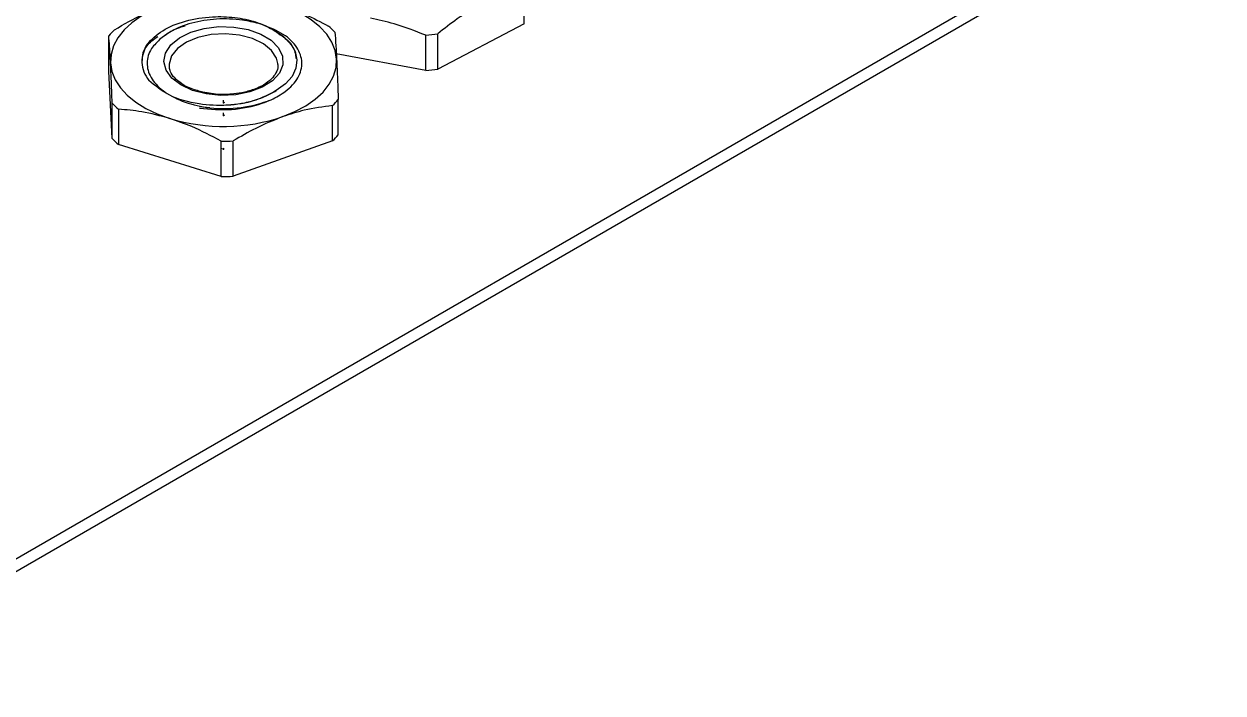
# Model space of a CAD drawing. Header units: millimetres. Extents: x 24 to 293, y 35 to 211.
# Drawn here: x 231.5 to 289.8, y 37.3 to 69.8 of the extents above; entities that cross this region are included whole.
import ezdxf

# ---------------------------------------------------------------- set-up
doc = ezdxf.new("R2010")
doc.units = ezdxf.units.MM
doc.header["$PDSIZE"] = -1

msp = doc.modelspace()

# ---------------------------------------------------------------- linework, layer by layer
at = {"color": 7, "linetype": 'Continuous', "lineweight": 25}
for p, q in [((220.841, 37.928), (289.784, 77.727)), ((220.841, 37.315), (289.784, 77.115)), ((255.797, 69.832), (255.797, 71.549)), ((255.797, 69.832), (251.586, 67.64)), ((235.59, 67.535), (235.59, 69.252)), ((251.009, 67.569), (251.009, 69.286)), ((251.586, 67.64), (251.586, 69.357)), ((251.009, 67.569), (246.653, 68.384)), ((238.52, 67.829), (238.529, 67.701)), ((243.82, 67.829), (243.815, 67.918)), ((235.755, 64.263), (235.59, 67.535)), ((235.755, 64.263), (235.755, 65.981)), ((246.75, 64.449), (246.75, 66.166)), ((236.065, 65.691), (236.065, 63.973)), ((240.505, 65.756), (239.998, 65.812)), ((246.47, 64.149), (246.47, 65.866)), ((241.055, 62.42), (236.065, 63.973)), ((241.055, 62.42), (241.055, 64.137)), ((246.47, 64.149), (241.645, 62.43)), ((241.645, 62.43), (241.645, 64.147))]:
    msp.add_line(p, q, dxfattribs=at)
at = {"color": 7, "linetype": 'Continuous'}
for p, q in [((241.17, 65.992), (241.17, 66.124)), ((241.17, 65.992), (241.227, 66.025)), ((241.17, 65.379), (241.17, 65.511)), ((241.17, 65.379), (241.227, 65.412)), ((241.17, 63.746), (241.016, 63.773)), ((241.17, 63.746), (241.194, 63.791))]:
    msp.add_line(p, q, dxfattribs=at)
at = {"color": 7, "linetype": 'Continuous', "lineweight": 25, "flags": 128}
for points in [[(238.282, 70.735), (237.696, 70.494), (237.169, 70.212), (236.711, 69.892), (236.329, 69.54), (236.029, 69.162), (235.818, 68.765), (235.698, 68.355), (235.672, 67.94)], [(246.668, 68.126), (246.6, 68.539), (246.439, 68.944), (246.188, 69.333), (245.851, 69.7), (245.434, 70.038), (244.944, 70.343), (244.389, 70.607), (243.78, 70.828)], [(240.32, 66.432), (239.657, 66.605), (239.089, 66.867), (238.652, 67.202), (238.374, 67.59), (238.27, 68.005), (238.349, 68.422), (238.606, 68.815), (239.023, 69.158), (239.575, 69.431), (240.228, 69.616), (240.94, 69.702), (241.666, 69.682), (242.361, 69.559), (242.981, 69.341), (243.487, 69.039), (243.848, 68.675), (244.041, 68.27), (244.053, 67.851), (243.884, 67.443), (243.544, 67.072), (243.056, 66.761), (242.448, 66.53), (241.761, 66.394), (241.036, 66.361), (240.32, 66.432)], [(243.582, 69.556), (244.059, 69.249), (244.42, 68.893), (244.651, 68.502), (244.743, 68.093), (244.693, 67.682), (244.501, 67.284), (244.177, 66.916), (243.732, 66.593)], [(243.815, 67.918), (243.753, 68.172), (243.511, 68.546), (243.109, 68.871), (242.576, 69.126), (241.947, 69.291), (241.265, 69.358), (240.576, 69.32), (239.928, 69.18), (239.364, 68.948), (238.924, 68.641), (238.636, 68.277), (238.522, 67.883), (238.52, 67.829)], [(235.672, 67.94), (235.74, 67.527), (235.901, 67.122), (236.152, 66.733), (236.489, 66.366), (236.906, 66.027), (237.396, 65.723), (237.95, 65.459), (238.56, 65.238)], [(244.058, 65.331), (244.644, 65.571), (245.171, 65.854), (245.629, 66.174), (246.011, 66.526), (246.311, 66.904), (246.522, 67.301), (246.642, 67.711), (246.668, 68.126)], [(240.367, 66.473), (240.361, 66.475), (240.348, 66.47), (240.334, 66.455), (240.32, 66.432)]]:
    msp.add_lwpolyline(points, dxfattribs=at)
at = {"color": 7, "linetype": 'Continuous', "lineweight": 25}
for centre, radius, start, end in [((238.359, 66.947), 3.603, 133.69438, 140.22456), ((243.711, 66.676), 3.985, 43.84803, 49.95336), ((238.656, 68.018), 1.463, 145.37377, 182.03585), ((250.046, 79.492), 10.251, 275.39155, 278.643), ((238.743, 68.076), 1.553, 184.06021, 219.28535), ((250.046, 77.775), 10.251, 275.39155, 278.643), ((238.629, 68.741), 3.985, 223.84803, 229.95336), ((241.181, 72.111), 6.391, 263.94682, 291.18703), ((243.981, 68.471), 3.603, 313.69438, 320.22456), ((241.164, 73.88), 9.025, 253.23039, 288.69949), ((238.629, 67.024), 3.985, 223.84803, 229.95336), ((243.981, 66.753), 3.603, 313.69438, 320.22456), ((241.17, 74.841), 10.704, 269.38546, 272.54441), ((241.17, 73.124), 10.704, 269.38546, 272.54441)]:
    msp.add_arc(centre, radius, start, end, dxfattribs=at)
for points, knots in [([(235.87, 69.552), (236.327, 69.819), (237.121, 70.283), (237.936, 70.6), (238.282, 70.735)], [0, 0, 0, 0, 0.57555, 1, 1, 1, 1]), ([(243.78, 70.828), (244.237, 70.667), (245.08, 70.369), (245.9, 69.929), (246.275, 69.727)], [0, 0, 0, 0, 0.5421996, 1, 1, 1, 1]), ([(253.692, 70.777), (253.306, 70.558), (252.594, 70.152), (251.903, 69.607), (251.586, 69.357)], [0, 0, 0, 0, 0.5422, 1, 1, 1, 1]), ([(237.452, 68.849), (237.68, 69.081), (238.135, 69.544), (239.289, 70.012), (240.537, 70.215), (241.722, 70.173), (242.761, 69.964), (243.308, 69.692), (243.582, 69.556)], [0, 0, 0, 0, 0.186707, 0.373274, 0.559788, 0.706651, 0.853388, 1, 1, 1, 1]), ([(243.077, 69.792), (243.015, 69.811), (242.704, 69.906), (241.971, 70.061), (240.827, 70.111), (239.6, 69.911), (238.688, 69.549), (238.278, 69.248), (238.123, 69.134)], [0, 0, 0, 0, 0.037838, 0.190013, 0.417403, 0.642879, 0.865367, 1, 1, 1, 1]), ([(251.009, 69.286), (250.498, 69.486), (249.61, 69.833), (248.699, 70.031), (248.313, 70.115)], [0, 0, 0, 0, 0.5755498, 1, 1, 1, 1]), ([(238.123, 69.134), (238.212, 69.204), (238.467, 69.405), (238.864, 69.624), (239.215, 69.72), (239.305, 69.745)], [0, 0, 0, 0, 0.2838107, 0.8147076, 1, 1, 1, 1]), ([(243.49, 66.152), (243.731, 66.279), (244.293, 66.577), (244.852, 67.207), (245.055, 67.963), (244.797, 68.705), (244.139, 69.366), (243.432, 69.649), (243.077, 69.792)], [0, 0, 0, 0, 0.13115, 0.306737, 0.482589, 0.656082, 0.82736, 1, 1, 1, 1]), ([(243.077, 69.792), (243.212, 69.74), (243.363, 69.683), (243.482, 69.605), (243.494, 69.597)], [0, 0, 0, 0, 0.900855, 1, 1, 1, 1]), ([(243.582, 69.556), (243.819, 69.396), (244.293, 69.075), (244.657, 68.57), (244.683, 68.252), (244.691, 68.147)], [0, 0, 0, 0, 0.401136, 0.802272, 1, 1, 1, 1]), ([(246.585, 69.437), (246.601, 69.231), (246.628, 68.874), (246.656, 68.349), (246.668, 68.126)], [0, 0, 0, 0, 0.5755498, 1, 1, 1, 1]), ([(235.672, 67.94), (235.657, 68.221), (235.629, 68.739), (235.602, 69.091), (235.59, 69.252)], [0, 0, 0, 0, 0.5422, 1, 1, 1, 1]), ([(237.213, 67.99), (237.241, 68.262), (237.288, 68.721), (237.776, 69.083), (237.975, 69.23)], [0, 0, 0, 0, 0.593721, 1, 1, 1, 1]), ([(238.124, 69.134), (237.956, 68.971), (237.579, 68.605), (237.39, 67.937), (237.578, 67.221), (238.177, 66.566), (239.127, 66.052), (239.978, 65.827), (240.452, 65.763), (240.504, 65.756)], [0, 0, 0, 0, 0.131363, 0.296028, 0.461385, 0.630365, 0.803642, 0.978193, 1, 1, 1, 1]), ([(235.755, 65.981), (235.739, 66.395), (235.712, 67.114), (235.684, 67.694), (235.672, 67.94)], [0, 0, 0, 0, 0.57555, 1, 1, 1, 1]), ([(239.908, 66.594), (239.802, 66.624), (239.506, 66.708), (239.116, 66.923), (238.772, 67.208), (238.578, 67.485), (238.552, 67.654), (238.541, 67.724)], [0, 0, 0, 0, 0.130891, 0.366553, 0.600435, 0.834077, 1, 1, 1, 1]), ([(243.801, 67.902), (243.809, 67.863), (243.839, 67.713), (243.748, 67.468), (243.517, 67.153), (243.148, 66.871), (242.652, 66.64), (242.104, 66.48), (241.714, 66.442), (241.535, 66.425)], [0, 0, 0, 0, 0.0622, 0.236578, 0.387748, 0.548768, 0.707682, 0.866568, 1, 1, 1, 1]), ([(246.668, 68.126), (246.683, 67.807), (246.711, 67.219), (246.738, 66.497), (246.75, 66.166)], [0, 0, 0, 0, 0.5422, 1, 1, 1, 1]), ([(243.732, 66.593), (243.393, 66.413), (242.716, 66.053), (241.351, 65.835), (239.891, 65.903), (238.454, 66.31), (237.845, 66.832), (237.541, 67.093)], [0, 0, 0, 0, 0.186489, 0.373044, 0.559739, 0.779568, 1, 1, 1, 1]), ([(240.368, 66.484), (240.298, 66.492), (240.132, 66.513), (239.99, 66.564), (239.908, 66.594)], [0, 0, 0, 0, 0.427433, 1, 1, 1, 1]), ([(239.997, 65.736), (240.515, 65.694), (241.549, 65.609), (242.763, 65.857), (243.344, 66.093), (243.49, 66.152)], [0, 0, 0, 0, 0.4281993, 0.8563986, 1, 1, 1, 1]), ([(241.535, 66.425), (241.501, 66.42), (241.257, 66.388), (240.849, 66.401), (240.506, 66.46), (240.368, 66.484)], [0, 0, 0, 0, 0.089105, 0.635721, 1, 1, 1, 1]), ([(238.56, 65.238), (238.103, 65.361), (237.26, 65.589), (236.44, 65.659), (236.065, 65.691)], [0, 0, 0, 0, 0.5422, 1, 1, 1, 1]), ([(244.058, 65.331), (243.616, 65.154), (242.8, 64.829), (242.008, 64.362), (241.645, 64.147)], [0, 0, 0, 0, 0.5422, 1, 1, 1, 1]), ([(246.47, 65.866), (246.013, 65.807), (245.219, 65.705), (244.404, 65.442), (244.058, 65.331)], [0, 0, 0, 0, 0.57555, 1, 1, 1, 1]), ([(241.055, 64.137), (240.582, 64.389), (239.761, 64.825), (238.918, 65.115), (238.56, 65.238)], [0, 0, 0, 0, 0.57555, 1, 1, 1, 1])]:
    msp.add_open_spline(points, degree=3, knots=knots, dxfattribs=at)
msp.add_open_spline([(241.274, 65.895), (241.503, 65.912), (241.961, 65.947), (242.616, 66.096), (243.224, 66.305), (243.563, 66.497), (243.732, 66.593)], degree=3, dxfattribs=at)
at = {"color": 7, "linetype": 'Continuous'}
for p in [(241.17, 65.992), (241.17, 65.379), (241.17, 63.746)]:
    msp.add_point(p, dxfattribs=at)

doc.saveas('drawing.dxf')
